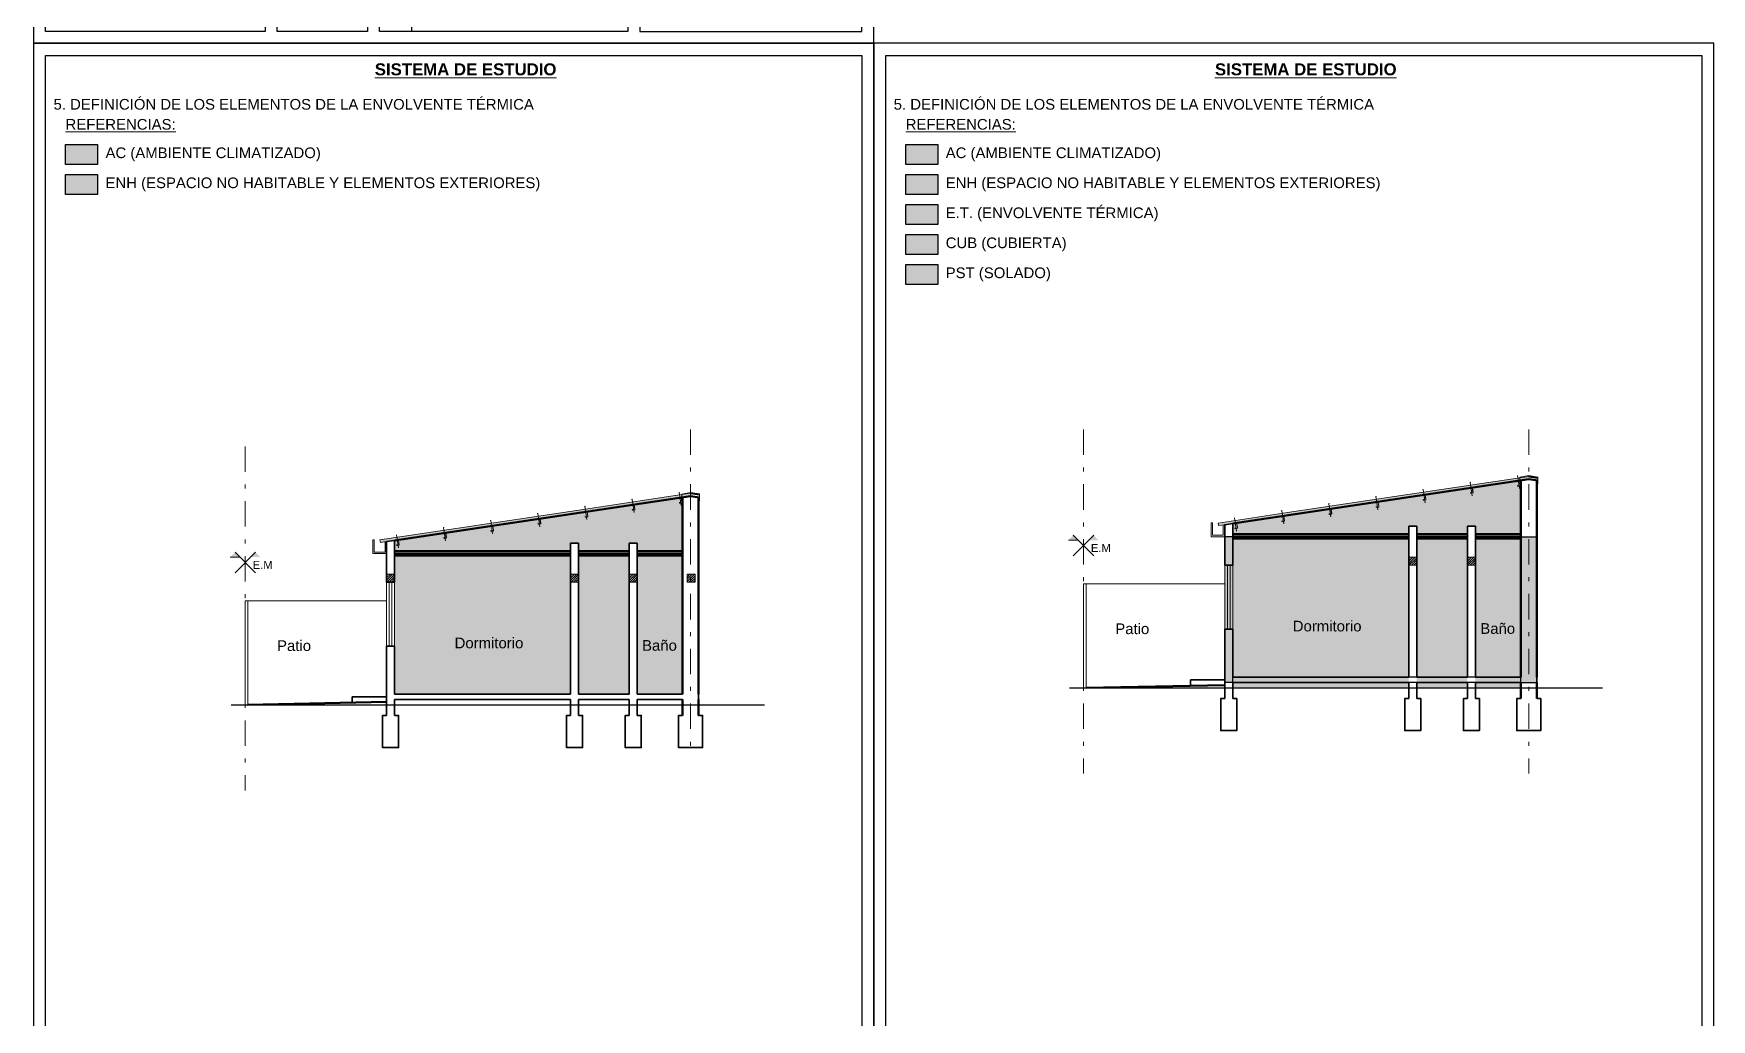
# Model space of a CAD drawing. Header units: millimetres. Extents: x 2761 to 3221, y 1635 to 1962.
# Drawn here: x 3030.78 to 3072.72, y 1808.07 to 1832.72 of the extents above; entities that cross this region are included whole.
import ezdxf

# ---------------------------------------------------------------- set-up
doc = ezdxf.new("R2010")
doc.units = ezdxf.units.MM
doc.linetypes.add('DASHDOT', pattern=[25.4, 12.7, -6.35, 0, -6.35])
for name, color, linetype, lineweight in [('Aberturas', 239, 'Continuous', 18), ('Cotas', 8, 'Continuous', 15), ('Detalles', 3, 'Continuous', 15), ('Ejes', 3, 'DASHDOT', 13), ('Muros', 6, 'Continuous', 50), ('Muros de la envolvente térmica', 5, 'Continuous', 15), ('Solados de la envolvente térmica', 2, 'Continuous', 15), ('Textos', 3, 'Continuous', 9), ('Vistas', 1, 'Continuous', 20)]:
    doc.layers.add(name, color=color, linetype=linetype, lineweight=lineweight)
for name, color, linetype, lineweight, true_color in [('Ambientes Climatizados', 7, 'Continuous', 15, 0x9fc5e8), ('Cubiertas de la envolvente térmica', 7, 'Continuous', 15, 0xe69138), ('Espacios No Habitables', 7, 'Continuous', 15, 0xb4a7d6)]:
    doc.layers.add(name, color=color, linetype=linetype, lineweight=lineweight, true_color=true_color)
doc.layers.add('No View', color=70, linetype='Continuous', plot=False)
doc.styles.get("Standard").update_dxf_attribs({"font": 'arial.ttf'})
doc.linetypes.add('ZIGZAG', pattern='A,0.00254,-5.08,[131,ltypeshp.shx,S=5.08,R=0,X=-5.08,Y=0],-10.16,[131,ltypeshp.shx,S=5.08,R=180,X=5.08,Y=0],-5.08', length=20.32254)
picture_1 = doc.add_image_def('image1.png', size_in_pixel=(356, 237))

# ---------------------------------------------------------------- blocks, each defined once
blk = doc.blocks.new('Rotulo-PRONEV')
at = {"ltscale": 4}
for p, q in [((14.857, 1.299), (8.644, 1.299)), ((14.857, 0.801), (8.644, 0.801))]:
    blk.add_line(p, q, dxfattribs=at)
for points in [[(20.701, 2.099), (0.299, 2.099), (0.299, 29.398), (20.701, 29.398)], [(0.299, 1.797), (5.789, 1.797), (5.789, 0.294), (0.299, 0.294)], [(14.857, 0.296), (8.644, 0.296), (8.644, 1.8), (14.857, 1.8)], [(20.701, 1.8), (15.156, 1.8), (15.156, 0.296), (20.701, 0.296)]]:
    blk.add_lwpolyline(points, close=True, dxfattribs=at)
at = {"layer": 'No View'}
blk.add_line((9.444, 0.801), (9.444, 0.296), dxfattribs=at)
for points in [[(0, 0), (21, 0), (21, 29.7), (0, 29.7)], [(6.088, 1.793), (8.345, 1.793), (8.345, 0.298), (6.088, 0.298)]]:
    blk.add_lwpolyline(points, close=True, dxfattribs=at)
at = {"lineweight": 0, "insert": (0.685, 1.503), "char_height": 0.1803, "width": 5.63699, "attachment_point": 1, "line_spacing_factor": 0.999934}
blk.add_mtext('{\\fArial Narrow|b0|i0|c0|p34;\\H1.66667x;PRONEV\\P\\H0.6x;PROGRAMA DE ETIQUETADO DE VIVIENDAS \\P\\H0.66667x;CURSO DE ETIQUETADORES DE VIVIENDA}', dxfattribs=at)
at = {"lineweight": 0, "line_spacing_factor": 0.999934}
for s, insert, char_height, attachment_point in [('{\\fArial Narrow|b0|i0|c0|p34;PROTOTIPO:}', (8.844, 1.55), 0.1202, 4), ('{\\fArial Narrow|b0|i0|c0|p34;Caso Base}', (9.744, 1.55), 0.1202, 4), ('{\\fArial Narrow|b0|i0|c0|p34;NOMBRE | APELLIDO:}', (15.342, 1.599), 0.1202, 1), ('{\\fArial Narrow|b0|i0|c0|p34;CODIGO PROTOTIPO}:', (8.844, 1.048), 0.1202, 4), ('{\\fArial Narrow|b0|i0|c0|p34;PRT000033767}', (10.344, 1.05), 0.1202, 4), ('{\\fArial Narrow|b0|i0|c0|p34;ALESSANDRO KLEIN VOGT}', (17.929, 1.048), 0.35, 5), ('{\\fArial Narrow|b0|i0|c0|p34;PLANO}:', (8.844, 0.55), 0.1202, 4)]:
    blk.add_mtext(s, dxfattribs=dict(at, insert=insert, char_height=char_height, attachment_point=attachment_point))
image = blk.add_image(picture_1, insert=(6.088, 0.298), size_in_units=(2.257, 1.502))
image.dxf.flags = 7
blk = doc.blocks.new('PCF C N10')
at = {"color": 0}
for p, q in [((-0.025, 0.008), (-0.025, 0.092)), ((-0.023, 0.008), (-0.023, 0.092)), ((0.017, 0.1), (-0.017, 0.1)), ((0.017, 0.098), (-0.017, 0.098)), ((0.017, 0.002), (-0.017, 0.002)), ((0.017, 0), (-0.017, 0)), ((0.023, 0.085), (0.023, 0.092)), ((0.023, 0.085), (0.025, 0.085)), ((0.023, 0.008), (0.023, 0.015)), ((0.023, 0.015), (0.025, 0.015)), ((0.025, 0.085), (0.025, 0.092)), ((0.025, 0.008), (0.025, 0.015))]:
    blk.add_line(p, q, dxfattribs=at)
for centre, radius, start, end in [((-0.017, 0.092), 0.008, 90, 180), ((-0.017, 0.008), 0.008, 180, 270), ((-0.017, 0.092), 0.006, 90, 180), ((-0.017, 0.008), 0.006, 180, 270), ((0.017, 0.092), 0.008, 360, 90), ((0.017, 0.092), 0.006, 360, 90), ((0.017, 0.008), 0.008, 270, 360), ((0.017, 0.008), 0.006, 270, 360)]:
    blk.add_arc(centre, radius, start, end, dxfattribs=at)

msp = doc.modelspace()

# ---------------------------------------------------------------- hatches: boundary and pattern name
at = {"layer": 'Ambientes Climatizados'}
h = msp.add_hatch(color=256, dxfattribs=at)
h.dxf.hatch_style = 1
h.paths.add_polyline_path([(3032.382, 1829.945), (3031.582, 1829.945), (3031.582, 1829.445), (3032.382, 1829.445)])
h = msp.add_hatch(color=256, dxfattribs=at)
h.dxf.hatch_style = 1
h.paths.add_polyline_path([(3053.382, 1829.945), (3052.582, 1829.945), (3052.582, 1829.445), (3053.382, 1829.445)])
at = {"layer": 'Ambientes Climatizados', "lineweight": 20, "transparency": 33554559}
h = msp.add_hatch(color=256, dxfattribs=at)
h.dxf.hatch_style = 1
h.paths.add_polyline_path([(3066.624, 1820.073), (3066.374, 1820.073), (3065.654, 1820.073), (3065.357, 1820.073), (3065.357, 1816.607), (3066.624, 1816.607)])
h.paths.add_polyline_path([(3065.157, 1820.073), (3060.757, 1820.073), (3060.757, 1819.407), (3060.757, 1817.807), (3060.757, 1816.607), (3065.157, 1816.607)])
h.paths.add_polyline_path([(3067.957, 1820.073), (3066.824, 1820.073), (3066.824, 1816.607), (3067.957, 1816.607)])
h = msp.add_hatch(color=256, dxfattribs=at)
h.dxf.hatch_style = 1
h.paths.add_polyline_path([(3045.673, 1819.671), (3045.423, 1819.671), (3044.703, 1819.671), (3044.407, 1819.671), (3044.407, 1816.205), (3045.673, 1816.205)])
h.paths.add_polyline_path([(3044.207, 1819.671), (3039.807, 1819.671), (3039.807, 1819.004), (3039.807, 1817.405), (3039.807, 1816.205), (3044.207, 1816.205)])
h.paths.add_polyline_path([(3047.007, 1819.671), (3045.873, 1819.671), (3045.873, 1816.205), (3047.007, 1816.205)])
at = {"layer": 'Cubiertas de la envolvente térmica', "lineweight": 20, "transparency": 33554559}
h = msp.add_hatch(color=256, dxfattribs=at)
h.dxf.hatch_style = 1
h.paths.add_polyline_path([(3053.382, 1827.695), (3052.582, 1827.695), (3052.582, 1827.195), (3053.382, 1827.195)])
h = msp.add_hatch(color=256, dxfattribs=at)
h.dxf.hatch_style = 1
h.paths.add_polyline_path([(3066.624, 1820.133), (3065.357, 1820.133), (3065.357, 1820.093), (3066.624, 1820.093)])
h.paths.add_polyline_path([(3067.957, 1820.133), (3066.824, 1820.133), (3066.824, 1820.093), (3067.957, 1820.093)])
h.paths.add_polyline_path([(3065.157, 1820.133), (3060.757, 1820.133), (3060.757, 1820.093), (3065.157, 1820.093)])
at = {"layer": 'Detalles', "lineweight": 20, "true_color": 0xc7c8ca}
h = msp.add_hatch(dxfattribs=at)
h.set_pattern_fill('_USER', color=9, scale=0.039999, angle=45, pattern_type=0)
h.set_pattern_definition([(45, (2825.257635, 580.14326), (-0.0282835641, 0.0282835641), [])])
h.paths.add_polyline_path([(3065.157, 1819.627), (3065.157, 1819.427), (3065.357, 1819.427), (3065.357, 1819.627)])
h = msp.add_hatch(dxfattribs=at)
h.set_pattern_fill('_USER', color=9, scale=0.039999, angle=45, pattern_type=0)
h.set_pattern_definition([(45, (2826.724265, 580.14326), (-0.0282835641, 0.0282835641), [])])
h.paths.add_polyline_path([(3066.624, 1819.627), (3066.624, 1819.427), (3066.824, 1819.427), (3066.824, 1819.627)])
h = msp.add_hatch(dxfattribs=at)
h.set_pattern_fill('_USER', color=9, scale=0.039999, angle=45, pattern_type=0)
h.set_pattern_definition([(45, (2808.640524, 579.72101), (-0.0282835641, 0.0282835641), [])])
h.paths.add_polyline_path([(3039.607, 1819.204), (3039.607, 1819.004), (3039.807, 1819.004), (3039.807, 1819.204)])
h = msp.add_hatch(dxfattribs=at)
h.set_pattern_fill('_USER', color=9, scale=0.039999, angle=45, pattern_type=0)
h.set_pattern_definition([(45, (2804.3073, 579.72101), (-0.0282835641, 0.0282835641), [])])
h.paths.add_polyline_path([(3044.207, 1819.204), (3044.207, 1819.004), (3044.407, 1819.004), (3044.407, 1819.204)])
h = msp.add_hatch(dxfattribs=at)
h.set_pattern_fill('_USER', color=9, scale=0.039999, angle=45, pattern_type=0)
h.set_pattern_definition([(45, (2805.77393, 579.72101), (-0.0282835641, 0.0282835641), [])])
h.paths.add_polyline_path([(3045.673, 1819.204), (3045.673, 1819.004), (3045.873, 1819.004), (3045.873, 1819.204)])
h = msp.add_hatch(dxfattribs=at)
h.set_pattern_fill('_USER', color=9, scale=0.039999, angle=45, pattern_type=0)
h.set_pattern_definition([(45, (2867.015068, 609.904495), (-0.0282835641, 0.0282835641), [])])
h.paths.add_polyline_path([(3047.117, 1819.204), (3047.117, 1819.004), (3047.317, 1819.004), (3047.317, 1819.204)])
at = {"layer": 'Espacios No Habitables', "transparency": 33554559}
h = msp.add_hatch(color=256, dxfattribs=at)
h.dxf.hatch_style = 1
h.paths.add_polyline_path([(3032.382, 1829.195), (3031.582, 1829.195), (3031.582, 1828.695), (3032.382, 1828.695)])
h = msp.add_hatch(color=256, dxfattribs=at)
h.dxf.hatch_style = 1
h.paths.add_polyline_path([(3053.382, 1829.195), (3052.582, 1829.195), (3052.582, 1828.695), (3053.382, 1828.695)])
h = msp.add_hatch(color=256, dxfattribs=at)
h.dxf.hatch_style = 1
h.paths.add_polyline_path([(3068.157, 1821.579), (3068.147, 1821.645), (3065.525, 1821.252), (3062.126, 1820.742), (3060.392, 1820.482), (3060.402, 1820.416), (3060.557, 1820.439), (3060.757, 1820.469)])
h.paths.add_polyline_path([(3067.957, 1821.473), (3067.933, 1821.459), (3067.933, 1821.546), (3060.757, 1820.469), (3060.757, 1820.2), (3065.157, 1820.2), (3065.157, 1820.403), (3065.357, 1820.403), (3065.357, 1820.2), (3066.624, 1820.2), (3066.624, 1820.403), (3066.824, 1820.403), (3066.824, 1820.2), (3067.957, 1820.2)])
h.paths.add_polyline_path([(3064.354, 1820.874), (3064.399, 1820.881, 0.414214), (3064.408, 1820.893), (3064.392, 1821.004), (3064.389, 1821.003), (3064.406, 1820.893, -0.414214), (3064.399, 1820.883), (3064.354, 1820.877)], flags=16)
h.paths.add_polyline_path([(3064.328, 1820.994), (3064.327, 1820.985), (3064.33, 1820.985)], flags=16)
h.paths.add_polyline_path([(3065.506, 1821.171), (3065.505, 1821.161), (3065.508, 1821.162)], flags=16)
h.paths.add_polyline_path([(3065.567, 1821.18), (3065.584, 1821.069, -0.414214), (3065.577, 1821.06), (3065.532, 1821.053), (3065.532, 1821.051), (3065.577, 1821.057, 0.414214), (3065.586, 1821.07), (3065.57, 1821.18)], flags=16)
h.paths.add_polyline_path([(3063.176, 1820.697), (3063.221, 1820.704, 0.414214), (3063.23, 1820.716), (3063.214, 1820.827), (3063.211, 1820.827), (3063.228, 1820.716, -0.414214), (3063.221, 1820.707), (3063.176, 1820.7)], flags=16)
h.paths.add_polyline_path([(3063.15, 1820.817), (3063.149, 1820.808), (3063.152, 1820.808)], flags=16)
h.paths.add_polyline_path([(3066.684, 1821.348), (3066.683, 1821.338), (3066.686, 1821.338)], flags=16)
h.paths.add_polyline_path([(3066.745, 1821.357), (3066.762, 1821.246, -0.414214), (3066.755, 1821.237), (3066.71, 1821.23), (3066.71, 1821.227), (3066.755, 1821.234, 0.414214), (3066.764, 1821.246), (3066.748, 1821.357)], flags=16)
h.paths.add_polyline_path([(3061.998, 1820.521), (3062.043, 1820.527, 0.414214), (3062.052, 1820.54), (3062.036, 1820.65), (3062.033, 1820.65), (3062.05, 1820.539, -0.414214), (3062.043, 1820.53), (3061.998, 1820.523)], flags=16)
h.paths.add_polyline_path([(3061.972, 1820.641), (3061.971, 1820.631), (3061.974, 1820.632)], flags=16)
h.paths.add_polyline_path([(3067.879, 1821.414, 0.414214), (3067.888, 1821.407), (3067.933, 1821.411), (3067.888, 1821.407, -0.414214), (3067.879, 1821.414), (3067.875, 1821.422)], flags=16)
h.paths.add_polyline_path([(3067.861, 1821.515), (3067.864, 1821.515), (3067.862, 1821.524)], flags=16)
h.paths.add_polyline_path([(3060.82, 1820.344), (3060.865, 1820.351, 0.414214), (3060.874, 1820.363), (3060.858, 1820.474), (3060.855, 1820.473), (3060.872, 1820.362, -0.414214), (3060.865, 1820.353), (3060.82, 1820.347)], flags=16)
h.paths.add_polyline_path([(3060.794, 1820.464), (3060.793, 1820.454), (3060.796, 1820.455)], flags=16)
h = msp.add_hatch(color=256, dxfattribs=at)
h.dxf.hatch_style = 1
h.paths.add_polyline_path([(3047.207, 1821.157), (3047.197, 1821.223), (3044.575, 1820.83), (3041.175, 1820.32), (3039.442, 1820.06), (3039.452, 1819.994), (3039.607, 1820.017), (3039.807, 1820.047)])
h.paths.add_polyline_path([(3047.007, 1821.051), (3046.983, 1821.036), (3046.983, 1821.123), (3039.807, 1820.047), (3039.807, 1819.778), (3044.207, 1819.778), (3044.207, 1819.98), (3044.407, 1819.98), (3044.407, 1819.778), (3045.673, 1819.778), (3045.673, 1819.98), (3045.873, 1819.98), (3045.873, 1819.778), (3047.007, 1819.778)])
h.paths.add_polyline_path([(3043.404, 1820.452), (3043.449, 1820.459, 0.414214), (3043.458, 1820.471), (3043.441, 1820.581), (3043.439, 1820.581), (3043.455, 1820.47, -0.414214), (3043.448, 1820.461), (3043.404, 1820.454)], flags=16)
h.paths.add_polyline_path([(3043.378, 1820.572), (3043.377, 1820.562), (3043.379, 1820.563)], flags=16)
h.paths.add_polyline_path([(3044.556, 1820.749), (3044.555, 1820.739), (3044.557, 1820.739)], flags=16)
h.paths.add_polyline_path([(3044.617, 1820.758), (3044.633, 1820.647, -0.414214), (3044.626, 1820.638), (3044.582, 1820.631), (3044.582, 1820.629), (3044.627, 1820.635, 0.414214), (3044.636, 1820.647), (3044.619, 1820.758)], flags=16)
h.paths.add_polyline_path([(3042.226, 1820.275), (3042.271, 1820.282, 0.414214), (3042.28, 1820.294), (3042.263, 1820.405), (3042.261, 1820.404), (3042.277, 1820.294, -0.414214), (3042.27, 1820.284), (3042.226, 1820.278)], flags=16)
h.paths.add_polyline_path([(3042.2, 1820.395), (3042.199, 1820.386), (3042.201, 1820.386)], flags=16)
h.paths.add_polyline_path([(3045.734, 1820.925), (3045.733, 1820.916), (3045.735, 1820.916)], flags=16)
h.paths.add_polyline_path([(3045.795, 1820.934), (3045.811, 1820.824, -0.414214), (3045.804, 1820.815), (3045.76, 1820.808), (3045.76, 1820.805), (3045.805, 1820.812, 0.414214), (3045.814, 1820.824), (3045.797, 1820.935)], flags=16)
h.paths.add_polyline_path([(3041.048, 1820.098), (3041.093, 1820.105, 0.414214), (3041.102, 1820.117), (3041.085, 1820.228), (3041.083, 1820.228), (3041.099, 1820.117, -0.414214), (3041.092, 1820.108), (3041.048, 1820.101)], flags=16)
h.paths.add_polyline_path([(3041.022, 1820.219), (3041.021, 1820.209), (3041.023, 1820.209)], flags=16)
h.paths.add_polyline_path([(3046.929, 1820.991, 0.414214), (3046.938, 1820.985), (3046.983, 1820.989), (3046.938, 1820.985, -0.414214), (3046.929, 1820.991), (3046.924, 1821)], flags=16)
h.paths.add_polyline_path([(3046.911, 1821.092), (3046.913, 1821.093), (3046.912, 1821.102)], flags=16)
h.paths.add_polyline_path([(3039.87, 1819.922), (3039.915, 1819.928, 0.414214), (3039.924, 1819.941), (3039.907, 1820.051), (3039.905, 1820.051), (3039.921, 1819.94, -0.414214), (3039.914, 1819.931), (3039.87, 1819.924)], flags=16)
h.paths.add_polyline_path([(3039.844, 1820.042), (3039.843, 1820.032), (3039.845, 1820.033)], flags=16)
at = {"layer": 'Muros de la envolvente térmica'}
h = msp.add_hatch(color=256, dxfattribs=at)
h.dxf.hatch_style = 1
h.paths.add_polyline_path([(3053.382, 1828.445), (3052.582, 1828.445), (3052.582, 1827.945), (3053.382, 1827.945)])
h = msp.add_hatch(color=256, dxfattribs=at)
h.dxf.hatch_style = 1
h.paths.add_polyline_path([(3060.757, 1820.133), (3060.557, 1820.133), (3060.557, 1819.427), (3060.757, 1819.427)])
h.paths.add_polyline_path([(3060.624, 1819.427), (3060.557, 1819.427), (3060.557, 1817.827), (3060.624, 1817.827)])
h.paths.add_polyline_path([(3060.69, 1819.427), (3060.624, 1819.427), (3060.624, 1817.827), (3060.69, 1817.827)])
h.paths.add_polyline_path([(3060.757, 1819.427), (3060.69, 1819.427), (3060.69, 1817.827), (3060.757, 1817.827)])
h.paths.add_polyline_path([(3060.757, 1817.827), (3060.557, 1817.827), (3060.557, 1816.493), (3060.757, 1816.493), (3060.757, 1816.627)])
h.paths.add_polyline_path([(3068.357, 1820.133), (3067.957, 1820.133), (3067.957, 1816.627), (3067.957, 1816.493), (3068.357, 1816.493)])
at = {"layer": 'Solados de la envolvente térmica', "lineweight": 20, "transparency": 33554559}
h = msp.add_hatch(color=256, dxfattribs=at)
h.dxf.hatch_style = 1
h.paths.add_polyline_path([(3053.382, 1826.945), (3052.582, 1826.945), (3052.582, 1826.445), (3053.382, 1826.445)])
h = msp.add_hatch(color=256, dxfattribs=at)
h.dxf.hatch_style = 1
h.paths.add_polyline_path([(3065.157, 1816.493), (3065.157, 1816.627), (3060.757, 1816.627), (3060.757, 1816.493)])
h.paths.add_polyline_path([(3066.624, 1816.493), (3066.624, 1816.627), (3065.357, 1816.627), (3065.357, 1816.493)])
h.paths.add_polyline_path([(3067.957, 1816.627), (3066.824, 1816.627), (3066.824, 1816.493), (3067.957, 1816.493)])
h = msp.add_hatch(color=256, dxfattribs=at)
h.dxf.hatch_style = 1
h.paths.add_polyline_path([(3065.157, 1816.493), (3060.757, 1816.493), (3060.757, 1816.36), (3065.157, 1816.36)])
h.paths.add_polyline_path([(3066.624, 1816.493), (3065.357, 1816.493), (3065.357, 1816.36), (3066.624, 1816.36)])
h.paths.add_polyline_path([(3067.957, 1816.493), (3066.824, 1816.493), (3066.824, 1816.36), (3067.957, 1816.36)])
at = {"layer": 'Textos', "true_color": 0xc7c8ca}
h = msp.add_hatch(color=9, dxfattribs=at)
h.paths.add_polyline_path([(3056.77, 1820.174), (3056.65, 1820.051), (3056.892, 1820.051)])
h.paths.add_polyline_path([(3057.282, 1820.174), (3057.159, 1820.051), (3057.401, 1820.051)])
h = msp.add_hatch(color=9, dxfattribs=at)
h.paths.add_polyline_path([(3035.82, 1819.751), (3035.7, 1819.629), (3035.942, 1819.629)])
h.paths.add_polyline_path([(3036.331, 1819.751), (3036.209, 1819.629), (3036.451, 1819.629)])

# ---------------------------------------------------------------- linework, layer by layer
at = {"layer": 'Aberturas', "color": 9, "true_color": 0xc7c8ca}
for p, q in [((3060.557, 1819.427), (3060.557, 1817.827)), ((3060.624, 1819.427), (3060.624, 1817.827)), ((3060.69, 1819.427), (3060.69, 1817.827)), ((3060.757, 1819.427), (3060.757, 1817.827)), ((3039.607, 1819.004), (3039.607, 1817.405)), ((3039.673, 1819.004), (3039.673, 1817.405)), ((3039.74, 1819.004), (3039.74, 1817.405)), ((3039.807, 1819.004), (3039.807, 1817.405))]:
    msp.add_line(p, q, dxfattribs=at)
at = {"layer": 'Cotas', "color": 9, "lineweight": 50, "true_color": 0xc7c8ca}
for p, q in [((3067.957, 1821.549), (3067.957, 1816.627)), ((3068.357, 1821.549), (3068.357, 1816.627)), ((3047.007, 1821.127), (3047.007, 1816.205)), ((3047.407, 1821.127), (3047.407, 1816.205)), ((3067.957, 1816.493), (3067.957, 1816.093)), ((3068.357, 1816.493), (3068.357, 1816.093)), ((3047.007, 1816.071), (3047.007, 1815.671)), ((3047.407, 1816.071), (3047.407, 1815.671))]:
    msp.add_line(p, q, dxfattribs=at)
at = {"layer": 'Detalles', "color": 9, "lineweight": 20, "true_color": 0xc7c8ca}
for p, q in [((3066.743, 1821.165), (3066.693, 1821.495)), ((3067.921, 1821.342), (3067.871, 1821.671)), ((3045.792, 1820.743), (3045.743, 1821.072)), ((3046.97, 1820.919), (3046.921, 1821.249)), ((3064.387, 1820.812), (3064.337, 1821.141)), ((3065.565, 1820.988), (3065.515, 1821.318)), ((3043.436, 1820.389), (3043.387, 1820.719)), ((3044.614, 1820.566), (3044.565, 1820.896)), ((3060.853, 1820.281), (3060.803, 1820.611)), ((3062.031, 1820.458), (3061.981, 1820.788)), ((3063.209, 1820.635), (3063.159, 1820.964)), ((3039.902, 1819.859), (3039.853, 1820.189)), ((3041.08, 1820.036), (3041.031, 1820.365)), ((3042.258, 1820.213), (3042.209, 1820.542))]:
    msp.add_line(p, q, dxfattribs=at)
at = {"layer": 'Detalles', "color": 9, "lineweight": 50, "true_color": 0xc7c8ca}
for p, q in [((3060.557, 1816.433), (3057.093, 1816.36)), ((3039.607, 1816.011), (3036.142, 1815.938))]:
    msp.add_line(p, q, dxfattribs=at)
at = {"layer": 'Detalles', "color": 9, "lineweight": 20, "true_color": 0xc7c8ca}
for points in [[(3068.157, 1821.647), (3068.157, 1821.666), (3067.933, 1821.627), (3067.933, 1821.459), (3067.957, 1821.473)], [(3068.157, 1821.647), (3068.157, 1821.666), (3068.38, 1821.629), (3068.38, 1821.459), (3068.357, 1821.473)], [(3047.207, 1821.224), (3047.207, 1821.244), (3046.983, 1821.205), (3046.983, 1821.036), (3047.007, 1821.051)], [(3047.207, 1821.224), (3047.207, 1821.244), (3047.43, 1821.207), (3047.43, 1821.036), (3047.407, 1821.051)], [(3060.521, 1820.434), (3060.521, 1820.179), (3060.247, 1820.179), (3060.247, 1820.484), (3060.214, 1820.484), (3060.214, 1820.14), (3060.557, 1820.14)], [(3039.571, 1820.012), (3039.571, 1819.757), (3039.296, 1819.757), (3039.296, 1820.062), (3039.264, 1820.062), (3039.264, 1819.718), (3039.607, 1819.718)]]:
    msp.add_lwpolyline(points, dxfattribs=at)
for points in [[(3065.357, 1819.427), (3065.157, 1819.427), (3065.157, 1819.627), (3065.357, 1819.627)], [(3066.824, 1819.427), (3066.624, 1819.427), (3066.624, 1819.627), (3066.824, 1819.627)], [(3039.807, 1819.004), (3039.607, 1819.004), (3039.607, 1819.204), (3039.807, 1819.204)], [(3044.407, 1819.004), (3044.207, 1819.004), (3044.207, 1819.204), (3044.407, 1819.204)], [(3045.873, 1819.004), (3045.673, 1819.004), (3045.673, 1819.204), (3045.873, 1819.204)], [(3047.317, 1819.004), (3047.117, 1819.004), (3047.117, 1819.204), (3047.317, 1819.204)]]:
    msp.add_lwpolyline(points, close=True, dxfattribs=at)
for p in [(3066.693, 1821.495), (3045.743, 1821.072), (3064.337, 1821.141), (3065.515, 1821.318), (3043.387, 1820.719), (3044.565, 1820.896), (3061.981, 1820.788), (3063.159, 1820.964), (3041.031, 1820.365), (3042.209, 1820.542)]:
    msp.add_point(p, dxfattribs=at)
at = {"layer": 'Ejes', "color": 9, "ltscale": 0.05, "true_color": 0xc7c8ca}
for p, q in [((3047.207, 1822.819), (3047.207, 1814.644)), ((3057.026, 1822.819), (3057.026, 1814.221)), ((3068.157, 1822.819), (3068.157, 1814.221)), ((3036.076, 1822.396), (3036.076, 1813.799))]:
    msp.add_line(p, q, dxfattribs=at)
at = {"layer": 'Muros', "color": 9, "true_color": 0xc7c8ca}
for p, q in [((3068.157, 1821.579), (3060.757, 1820.469)), ((3068.157, 1821.647), (3068.38, 1821.613)), ((3068.157, 1821.579), (3068.38, 1821.546)), ((3047.207, 1821.157), (3039.807, 1820.047)), ((3047.207, 1821.224), (3047.43, 1821.191)), ((3047.207, 1821.157), (3047.43, 1821.123)), ((3060.757, 1820.133), (3065.157, 1820.133)), ((3065.357, 1820.133), (3066.624, 1820.133)), ((3066.824, 1820.133), (3067.957, 1820.133)), ((3060.757, 1820.093), (3065.157, 1820.093)), ((3065.357, 1820.093), (3066.624, 1820.093)), ((3066.824, 1820.093), (3067.957, 1820.093)), ((3039.807, 1819.711), (3044.207, 1819.711)), ((3039.807, 1819.671), (3044.207, 1819.671)), ((3044.407, 1819.711), (3045.673, 1819.711)), ((3044.407, 1819.671), (3045.673, 1819.671)), ((3045.873, 1819.711), (3047.007, 1819.711)), ((3045.873, 1819.671), (3047.007, 1819.671))]:
    msp.add_line(p, q, dxfattribs=at)
at = {"layer": 'Muros', "color": 9, "lineweight": 35, "true_color": 0xc7c8ca}
for p, q in [((3068.157, 1821.579), (3067.957, 1821.549)), ((3067.957, 1821.549), (3067.957, 1816.627)), ((3068.157, 1821.579), (3068.357, 1821.549)), ((3068.357, 1821.549), (3068.357, 1816.093)), ((3047.207, 1821.157), (3047.007, 1821.127)), ((3047.007, 1821.127), (3047.007, 1816.205)), ((3047.207, 1821.157), (3047.407, 1821.127)), ((3047.407, 1821.127), (3047.407, 1815.671)), ((3065.157, 1820.403), (3065.157, 1816.627)), ((3065.357, 1820.403), (3065.157, 1820.403)), ((3065.357, 1820.403), (3065.357, 1816.627)), ((3066.624, 1820.403), (3066.624, 1816.627)), ((3066.624, 1820.403), (3066.824, 1820.403)), ((3066.824, 1820.403), (3066.824, 1816.627)), ((3044.207, 1819.98), (3044.207, 1816.205)), ((3044.407, 1819.98), (3044.207, 1819.98)), ((3044.207, 1819.98), (3044.207, 1816.205)), ((3044.407, 1819.98), (3044.207, 1819.98)), ((3044.407, 1819.98), (3044.407, 1816.205)), ((3044.407, 1819.98), (3044.407, 1816.205)), ((3045.673, 1819.98), (3045.673, 1816.205)), ((3045.673, 1819.98), (3045.873, 1819.98)), ((3045.673, 1819.98), (3045.673, 1816.205)), ((3045.673, 1819.98), (3045.873, 1819.98)), ((3045.873, 1819.98), (3045.873, 1816.205)), ((3045.873, 1819.98), (3045.873, 1816.205)), ((3060.757, 1819.427), (3060.557, 1819.427)), ((3039.807, 1819.004), (3039.607, 1819.004)), ((3060.757, 1817.827), (3060.557, 1817.827)), ((3039.807, 1817.405), (3039.607, 1817.405)), ((3060.557, 1816.56), (3059.699, 1816.56)), ((3059.699, 1816.56), (3059.699, 1816.413)), ((3065.157, 1816.627), (3060.757, 1816.627)), ((3065.157, 1816.493), (3060.757, 1816.493)), ((3065.157, 1816.493), (3065.157, 1816.093)), ((3065.357, 1816.627), (3066.624, 1816.627)), ((3065.357, 1816.493), (3065.357, 1816.093)), ((3065.357, 1816.493), (3066.624, 1816.493)), ((3066.624, 1816.493), (3066.624, 1816.093)), ((3067.957, 1816.627), (3066.824, 1816.627)), ((3066.824, 1816.493), (3066.824, 1816.093)), ((3067.957, 1816.493), (3066.824, 1816.493)), ((3067.957, 1816.493), (3067.957, 1816.093)), ((3039.607, 1816.138), (3038.749, 1816.138)), ((3038.749, 1816.138), (3038.749, 1815.991)), ((3044.207, 1816.205), (3039.807, 1816.205)), ((3044.207, 1816.071), (3039.807, 1816.071)), ((3044.207, 1816.071), (3044.207, 1815.671)), ((3044.407, 1816.205), (3045.673, 1816.205)), ((3044.407, 1816.071), (3044.407, 1815.671)), ((3044.407, 1816.071), (3045.673, 1816.071)), ((3045.673, 1816.071), (3045.673, 1815.671)), ((3047.007, 1816.205), (3045.873, 1816.205)), ((3045.873, 1816.071), (3045.873, 1815.671)), ((3047.007, 1816.071), (3045.873, 1816.071)), ((3047.007, 1816.071), (3047.007, 1815.671))]:
    msp.add_line(p, q, dxfattribs=at)
at = {"layer": 'Muros', "color": 9, "linetype": 'ZIGZAG', "ltscale": 0.003, "true_color": 0xc7c8ca}
for p, q in [((3060.757, 1820.2), (3065.157, 1820.2)), ((3065.357, 1820.2), (3066.624, 1820.2)), ((3066.824, 1820.2), (3067.957, 1820.2)), ((3039.807, 1819.778), (3044.207, 1819.778)), ((3044.407, 1819.778), (3045.673, 1819.778)), ((3045.873, 1819.778), (3047.007, 1819.778))]:
    msp.add_line(p, q, dxfattribs=at)
at = {"layer": 'Muros', "color": 9, "lineweight": 35, "true_color": 0xc7c8ca}
for points in [[(3060.557, 1819.427), (3060.557, 1820.439), (3060.757, 1820.469), (3060.757, 1819.427)], [(3039.607, 1819.004), (3039.607, 1820.017), (3039.807, 1820.047), (3039.807, 1819.004)], [(3060.557, 1816.093), (3060.557, 1817.827)], [(3060.757, 1817.827), (3060.757, 1816.627)], [(3039.607, 1815.671), (3039.607, 1817.405)], [(3039.807, 1817.405), (3039.807, 1816.205)], [(3060.757, 1816.493), (3060.757, 1816.093)], [(3039.807, 1816.071), (3039.807, 1815.671)], [(3060.757, 1816.093), (3060.857, 1816.093), (3060.857, 1815.294), (3060.457, 1815.294), (3060.457, 1816.093), (3060.557, 1816.093)], [(3065.357, 1816.093), (3065.457, 1816.093), (3065.457, 1815.294), (3065.057, 1815.294), (3065.057, 1816.093), (3065.157, 1816.093)], [(3066.824, 1816.093), (3066.924, 1816.093), (3066.924, 1815.294), (3066.524, 1815.294), (3066.524, 1816.093), (3066.624, 1816.093)], [(3068.357, 1816.093), (3068.457, 1816.093), (3068.457, 1815.294), (3067.857, 1815.294), (3067.857, 1816.093), (3067.957, 1816.093)], [(3067.957, 1816.093), (3067.857, 1816.093), (3067.857, 1815.294), (3068.457, 1815.294), (3068.457, 1816.093), (3068.357, 1816.093)], [(3039.807, 1815.671), (3039.907, 1815.671), (3039.907, 1814.871), (3039.507, 1814.871), (3039.507, 1815.671), (3039.607, 1815.671)], [(3044.407, 1815.671), (3044.507, 1815.671), (3044.507, 1814.871), (3044.107, 1814.871), (3044.107, 1815.671), (3044.207, 1815.671)], [(3045.873, 1815.671), (3045.973, 1815.671), (3045.973, 1814.871), (3045.573, 1814.871), (3045.573, 1815.671), (3045.673, 1815.671)], [(3047.407, 1815.671), (3047.507, 1815.671), (3047.507, 1814.871), (3046.907, 1814.871), (3046.907, 1815.671), (3047.007, 1815.671)], [(3047.007, 1815.671), (3046.907, 1815.671), (3046.907, 1814.871), (3047.507, 1814.871), (3047.507, 1815.671), (3047.407, 1815.671)]]:
    msp.add_lwpolyline(points, dxfattribs=at)
at = {"layer": 'No View'}
for p, q in [((3060.757, 1820.133), (3060.557, 1820.133)), ((3060.757, 1820.133), (3060.757, 1820.469)), ((3067.957, 1820.133), (3068.357, 1820.133)), ((3060.757, 1816.493), (3060.557, 1816.493)), ((3060.757, 1816.493), (3060.757, 1816.627)), ((3065.357, 1816.627), (3065.157, 1816.627)), ((3065.357, 1816.493), (3065.157, 1816.493)), ((3066.824, 1816.627), (3066.624, 1816.627)), ((3066.824, 1816.493), (3066.624, 1816.493)), ((3067.957, 1816.493), (3067.957, 1816.627)), ((3067.957, 1816.493), (3068.357, 1816.493))]:
    msp.add_line(p, q, dxfattribs=at)
for points in [[(3031.582, 1829.945), (3032.382, 1829.945), (3032.382, 1829.445), (3031.582, 1829.445)], [(3052.582, 1829.945), (3053.382, 1829.945), (3053.382, 1829.445), (3052.582, 1829.445)], [(3031.582, 1829.195), (3032.382, 1829.195), (3032.382, 1828.695), (3031.582, 1828.695)], [(3052.582, 1829.195), (3053.382, 1829.195), (3053.382, 1828.695), (3052.582, 1828.695)], [(3052.582, 1828.445), (3053.382, 1828.445), (3053.382, 1827.945), (3052.582, 1827.945)], [(3052.582, 1827.695), (3053.382, 1827.695), (3053.382, 1827.195), (3052.582, 1827.195)], [(3052.582, 1826.945), (3053.382, 1826.945), (3053.382, 1826.445), (3052.582, 1826.445)]]:
    msp.add_lwpolyline(points, close=True, dxfattribs=at)
at = {"layer": 'Textos', "color": 9, "true_color": 0xc7c8ca}
for p, q in [((3056.77, 1820.174), (3057.282, 1819.662)), ((3056.77, 1819.662), (3057.282, 1820.174)), ((3035.82, 1819.751), (3036.331, 1819.24)), ((3035.82, 1819.24), (3036.331, 1819.751)), ((3056.892, 1820.051), (3056.65, 1820.051)), ((3035.942, 1819.629), (3035.7, 1819.629))]:
    msp.add_line(p, q, dxfattribs=at)
at = {"layer": 'Vistas', "color": 9, "lineweight": 20, "true_color": 0xc7c8ca}
for p, q in [((3060.557, 1818.96), (3057.026, 1818.96)), ((3057.026, 1818.96), (3057.026, 1816.36)), ((3057.093, 1818.96), (3057.093, 1816.36)), ((3039.607, 1818.538), (3036.076, 1818.538)), ((3036.076, 1818.538), (3036.076, 1815.938)), ((3036.142, 1818.538), (3036.142, 1815.938))]:
    msp.add_line(p, q, dxfattribs=at)
at = {"layer": 'Vistas', "color": 9, "lineweight": 30, "true_color": 0xc7c8ca}
for p, q in [((3056.674, 1816.36), (3070.001, 1816.36)), ((3035.724, 1815.938), (3049.051, 1815.938))]:
    msp.add_line(p, q, dxfattribs=at)
at = {"layer": 'Vistas', "color": 9, "lineweight": 20, "true_color": 0xc7c8ca}
for points in [[(3068.157, 1821.647), (3065.525, 1821.252), (3062.126, 1820.742), (3060.392, 1820.482), (3060.402, 1820.416), (3060.557, 1820.439)], [(3047.207, 1821.224), (3044.575, 1820.83), (3041.175, 1820.32), (3039.442, 1820.06), (3039.452, 1819.994), (3039.607, 1820.017)]]:
    msp.add_lwpolyline(points, dxfattribs=at)

# ---------------------------------------------------------------- block references
for p in [(3030.783, 1832.471), (3030.783, 1802.771)]:
    msp.add_blockref('Rotulo-PRONEV', p)
at = {"color": 7}
msp.add_blockref('Rotulo-PRONEV', (3051.783, 1802.771), dxfattribs=at)
at = {"layer": 'Detalles', "color": 9, "lineweight": 20, "true_color": 0xc7c8ca, "xscale": 1.3333, "yscale": 1.3333, "zscale": 1.3333, "rotation": 188.5307656100462}
for p in [(3067.891, 1821.539), (3046.941, 1821.117), (3064.357, 1821.009), (3065.535, 1821.186), (3066.713, 1821.363), (3043.407, 1820.587), (3044.585, 1820.764), (3045.763, 1820.94), (3062.001, 1820.656), (3063.179, 1820.833), (3041.051, 1820.234), (3042.229, 1820.41), (3060.823, 1820.479), (3039.873, 1820.057)]:
    msp.add_blockref('PCF C N10', p, dxfattribs=at)

# ---------------------------------------------------------------- texts
at = {"layer": 'Textos', "color": 7, "lineweight": 20}
for s, p in [('Dormitorio', (3062.257, 1817.772)), ('Dormitorio', (3041.307, 1817.35)), ('Patio', (3057.821, 1817.705)), ('Baño', (3066.944, 1817.712)), ('Patio', (3036.87, 1817.283)), ('Baño', (3045.993, 1817.289))]:
    msp.add_text(s, height=0.2667, dxfattribs=at).set_placement(p)
at = {"layer": 'Textos', "color": 7, "width": 13.77599}
for s, insert, char_height, attachment_point in [('{\\fArial|b1|i0|c0|p34;\\LSISTEMA DE ESTUDIO}', (3041.582, 1831.819), 0.3, 5), ('{\\fArial|b1|i0|c0|p34;\\LSISTEMA DE ESTUDIO}', (3062.582, 1831.819), 0.3, 5), ('5. DEFINICIÓN DE LOS ELEMENTOS DE LA ENVOLVENTE TÉRMICA', (3031.282, 1830.945), 0.2667, 4), ('5. DEFINICIÓN DE LOS ELEMENTOS DE LA ENVOLVENTE TÉRMICA', (3052.282, 1830.945), 0.2667, 4), ('{\\LREFERENCIAS:}', (3031.582, 1830.445), 0.2667, 4), ('{\\LREFERENCIAS:}', (3052.582, 1830.445), 0.2667, 4), ('AC (AMBIENTE CLIMATIZADO)', (3032.582, 1829.695), 0.2667, 4), ('AC (AMBIENTE CLIMATIZADO)', (3053.582, 1829.695), 0.2667, 4), ('ENH (ESPACIO NO HABITABLE Y ELEMENTOS EXTERIORES)', (3032.582, 1828.945), 0.2667, 4), ('ENH (ESPACIO NO HABITABLE Y ELEMENTOS EXTERIORES)', (3053.582, 1828.945), 0.2667, 4), ('E.T. (ENVOLVENTE TÉRMICA)', (3053.582, 1828.195), 0.2667, 4), ('CUB (CUBIERTA)', (3053.582, 1827.445), 0.2667, 4), ('PST (SOLADO)', (3053.582, 1826.695), 0.2667, 4)]:
    msp.add_mtext(s, dxfattribs=dict(at, insert=insert, char_height=char_height, attachment_point=attachment_point))
at = {"layer": 'Textos', "color": 9, "true_color": 0xc7c8ca, "char_height": 0.2, "width": 2.813, "attachment_point": 3}
for insert in [(3057.708, 1819.958), (3036.758, 1819.536)]:
    msp.add_mtext('{\\fArial|b0|i0|c0|p34;E.M}', dxfattribs=dict(at, insert=insert))

doc.saveas('drawing.dxf')
